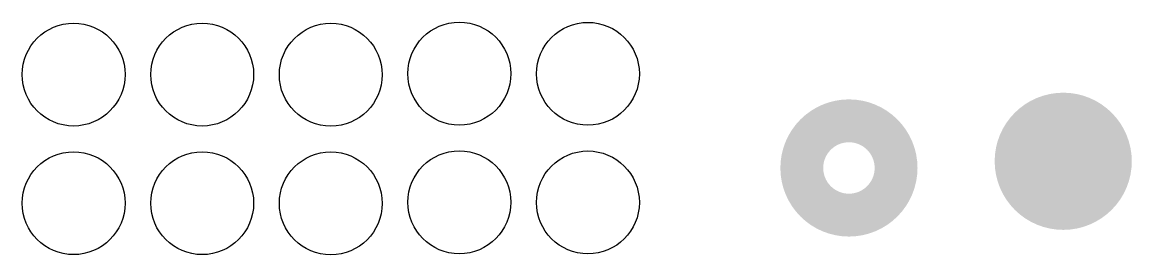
# Model space of a CAD drawing. Header units: millimetres. Extents: x 20 to 667, y 20 to 156.
import ezdxf

# ---------------------------------------------------------------- set-up
doc = ezdxf.new("R2010")
doc.units = ezdxf.units.MM

msp = doc.modelspace()

# ---------------------------------------------------------------- linework, layer by layer
for points, const_width in [([(474.75, 70.54, 1), (529.75, 70.54, 1)], 25), ([(607.25, 74.44, 1), (647.25, 74.44, 1)], 40)]:
    msp.add_lwpolyline(points, format="xyb", close=True, dxfattribs=dict(const_width=const_width))
for centre in [(275, 125.54), (275, 125.54), (350, 125.45), (350, 125.45), (50, 125), (50, 125), (125, 125), (125, 125), (200, 124.91), (200, 124.91), (50, 50), (50, 50), (125, 50), (125, 50), (200, 49.91), (200, 49.91), (275, 50.54), (275, 50.54), (350, 50.45), (350, 50.45)]:
    msp.add_circle(centre, 30)

doc.saveas('drawing.dxf')
